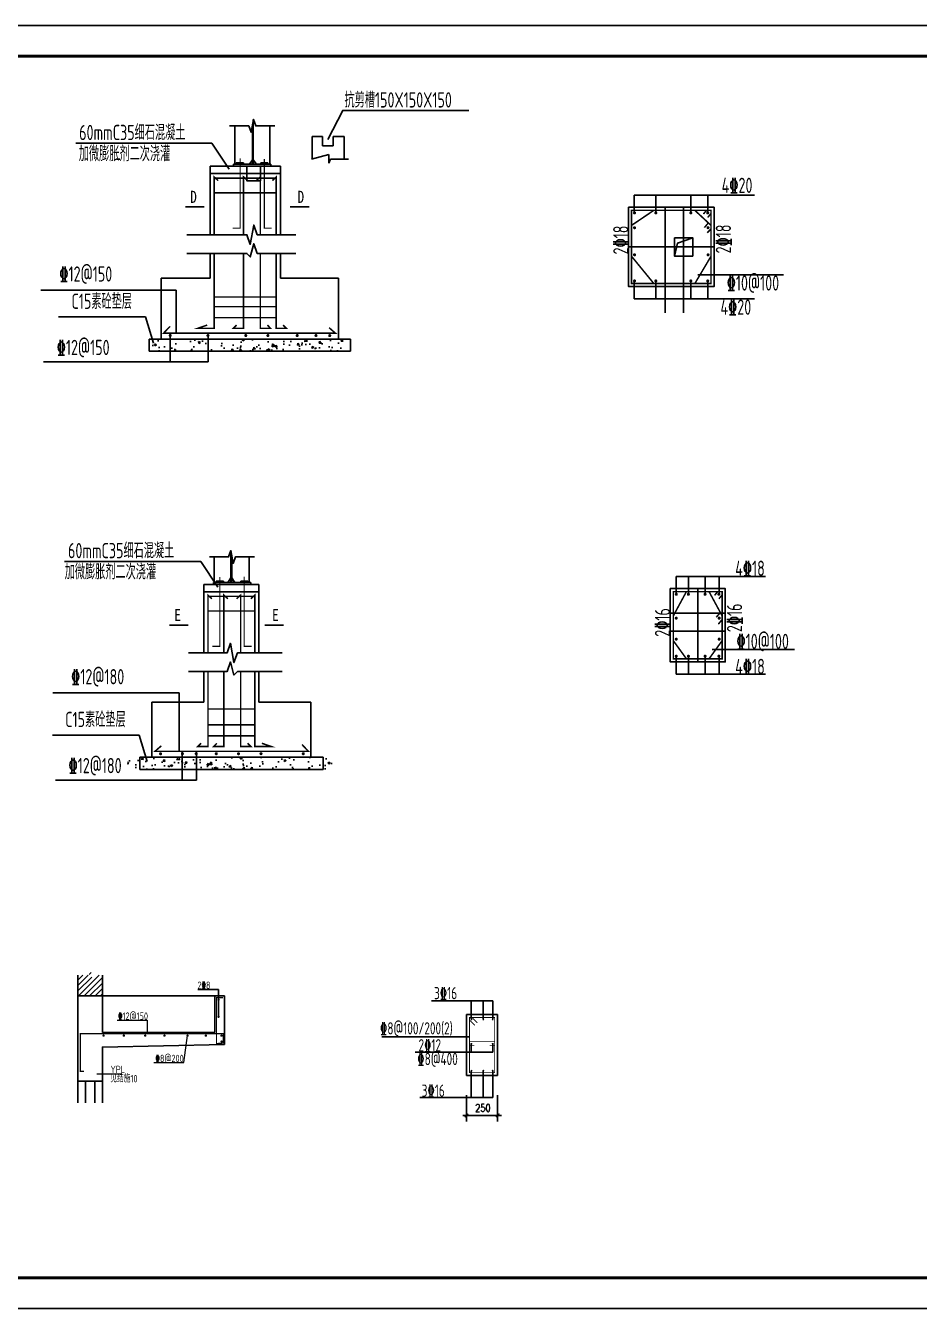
# Model space of a CAD drawing. Extents: x 32461 to 372567, y -698896 to 182569.
# Drawn here: x 236476 to 243790, y -12207 to -1707 of the extents above; entities that cross this region are included whole.
import ezdxf
from ezdxf.enums import TextEntityAlignment as Align

# ---------------------------------------------------------------- set-up
doc = ezdxf.new("R2010")
doc.units = 0
doc.header["$LTSCALE"] = 1000
doc.header["$MEASUREMENT"] = 0
for name, pattern in [('2', [5, 1.5, -1, 1.5, -1]), ('30', [0]), ('DOTE', [2.42, 2, -0.2, 0.02, -0.2])]:
    doc.linetypes.add(name, pattern=pattern)
doc.layers.get('0').update_dxf_attribs({"linetype": 'CONTINUOUS'})
for name, color, linetype in [('2', 253, 'CONTINUOUS'), ('3T_BAR', 7, 'CONTINUOUS'), ('3T_WOOD', 21, 'CONTINUOUS'), ('510', 253, 'CONTINUOUS'), ('AXIS', 3, 'CONTINUOUS'), ('BOLT', 2, 'CONTINUOUS'), ('DIM', 3, 'CONTINUOUS'), ('DIM_SYMB', 3, 'CONTINUOUS'), ('DOTE', 252, 'CONTINUOUS'), ('killer_tk3.0000', 1, 'CONTINUOUS'), ('PUB_DIM', 3, 'CONTINUOUS'), ('PUB_HATCH', 8, 'CONTINUOUS'), ('PUB_TEXT', 7, 'CONTINUOUS'), ('PUB_TITLE', 4, 'CONTINUOUS'), ('REIN', 1, 'CONTINUOUS'), ('S_BEAMDIMMASS', 2, 'CONTINUOUS'), ('TEXT', 7, 'CONTINUOUS'), ('基础', 2, 'CONTINUOUS'), ('柱', 2, 'CONTINUOUS')]:
    doc.layers.add(name, color=color, linetype=linetype)
doc.layers.add('柱构件', color=7, linetype='CONTINUOUS', lineweight=25, true_color=0xffff94)
doc.layers.add('砖墙', color=6, linetype='CONTINUOUS', lineweight=25)
doc.styles.add('-楷体_GB2312', font='', dxfattribs={"width": 0.8})
doc.styles.add('DIM_FONT', font='SIMPLEX.shx', dxfattribs={"width": 0.8, "bigfont": 'bigfont.shx'})
doc.styles.add('TSSD_REIN', font='atssdeng.shx', dxfattribs={"width": 0.7, "bigfont": 'atssdchn.shx'})
doc.styles.get('-楷体_GB2312').set_extended_font_data('SimSun')

msp = doc.modelspace()

# ---------------------------------------------------------------- hatches: boundary and pattern name
at = {"layer": 'PUB_HATCH'}
h = msp.add_hatch(dxfattribs=at)
h.set_pattern_fill('混凝土', color=256, scale=25, style=0)
h.set_pattern_definition([(130, (659210.06, 15261.6), (-179.315046, -15.688034), [18.75, -206.25]), (185, (659210.06, 15261.6), (34.68783, 188.04803), [15, -165]), (79.5486, (659195.12, 15260.3), (-144.627345, 172.359886), [15.93505, -175.28553]), (133.8158, (659210.06, 15311.6), (-266.81026, -41.37975), [28.125, -309.375]), (83.3644, (659187.83, 15308.15), (-233.66568, 243.52947), [23.90257, -262.92825]), (188.8158, (659210.06, 15311.6), (-233.66549, 243.52965), [22.5, -247.5]), (159, (659185.06, 15299.1), (-149.226763, -100.654723), [18.75, -206.25]), (214, (659185.06, 15299.1), (-60.82883, 181.28751), [15, -165]), (108.5486, (659172.63, 15290.71), (-210.05566, 80.632624), [15.93505, -175.28553]), (142.5, (659210.06, 15261.6), (-3.039964, 83.223463), [0, -163, 0, -167.5, 0, -165.625]), (172.5, (659210.06, 15261.6), (-65.767384, 98.602928), [0, -95.5, 0, -159.25, 0, -63.125]), (212.5, (659265.81, 15261.6), (-133.455609, -5.638718), [0, -62.5, 0, -195, 0, -258.75]), (222.5, (659290.81, 15261.6), (-145.796542, 25.026246), [0, -81.25, 0, -129.5, 0, -183.75])])
h.paths.add_polyline_path([(239085.4, -4372.6), (239085.4, -4272.6), (237485.4, -4272.6), (237485.4, -4372.6)])
h = msp.add_hatch(dxfattribs=at)
h.set_pattern_fill('混凝土', color=256, scale=25, style=0)
h.set_pattern_definition([(50, (-182715.24, 11838.49), (179.315046, -15.688034), [18.75, -206.25]), (355, (-182715.24, 11838.49), (-34.68783, 188.04803), [15, -165]), (100.4514, (-182700.3, 11837.18), (144.627345, 172.359886), [15.93505, -175.28553]), (46.1842, (-182715.24, 11888.5), (266.81026, -41.37975), [28.125, -309.375]), (96.6356, (-182693, 11885.04), (233.66568, 243.52947), [23.90257, -262.92825]), (351.1842, (-182715.24, 11888.5), (233.66549, 243.52965), [22.5, -247.5]), (21, (-182690.24, 11875.99), (149.226763, -100.654723), [18.75, -206.25]), (326, (-182690.24, 11875.99), (60.82883, 181.28751), [15, -165]), (71.4514, (-182677.8, 11867.6), (210.05566, 80.632624), [15.93505, -175.28553]), (37.5, (-182715.236, 11838.49), (3.039964, 83.223463), [0, -163, 0, -167.5, 0, -165.625]), (7.5, (-182715.24, 11838.49), (65.767384, 98.602928), [0, -95.5, 0, -159.25, 0, -63.125]), (327.5, (-182770.986, 11838.49), (133.455609, -5.638718), [0, -62.5, 0, -195, 0, -258.75]), (317.5, (-182795.99, 11838.49), (145.796542, 25.026246), [0, -81.25, 0, -129.5, 0, -183.75])])
h.paths.add_polyline_path([(239009.4, -7795.8), (239009.4, -7695.8), (237309.4, -7695.8), (237309.4, -7795.8)])
h = msp.add_hatch(dxfattribs=at)
h.set_pattern_fill('ANSI31', color=256, scale=20, style=0)
h.set_pattern_definition([(45, (510.748, 7825.186), (-22.4506403, 22.4506403), [])])
h.paths.add_polyline_path([(236903.5, -9647.9), (237103.5, -9647.9), (237103.5, -9479.4), (237037.2, -9479.4), (237022.3, -9521.4), (237007.5, -9437.4), (236992.2, -9479.4), (236903.5, -9479.4)])

# ---------------------------------------------------------------- linework, layer by layer
for p, q in [((238819.6, -2615.4), (238906.5, -2615.4)), ((238819.6, -2799.8), (238819.6, -2615.4)), ((238991.7, -2615.4), (239082.5, -2615.4)), ((239082.5, -2800.1), (239082.5, -2615.4)), ((240338.7, -9801.7), (240083.7, -9801.7)), ((240083.7, -10301.7), (240083.7, -9801.7)), ((240338.7, -10301.7), (240338.7, -9801.7)), ((240114.3, -10627.5), (240053.1, -10627.5)), ((240114.3, -10627.5), (240053.1, -10627.5)), ((240308.1, -10627.5), (240369.3, -10627.5)), ((240308.1, -10627.5), (240369.3, -10627.5))]:
    msp.add_line(p, q)
at = {"color": 0}
msp.add_line((240083.7, -10301.7), (240338.7, -10301.7), dxfattribs=at)
msp.add_lwpolyline([(238991.7, -2615.4), (238991.7, -2689.4), (238906.5, -2689.4), (238906.5, -2615.4)])
at = {"color": 1}
for points, const_width in [([(238090.3, -9663.6), (238037.5, -9663.6), (238037.5, -10039.3), (238094, -10035.9), (238094, -9958.5), (236923.4, -9958.5), (236923.4, -10265.9), (236954.2, -10265.9)], 10), ([(240314.2, -10277.2), (240108.2, -10277.2), (240108.2, -9826.2), (240314.2, -9826.2), (240314.2, -10277.2)], 7.14), ([(240151.5, -9889.9), (240108.2, -9846.6)], 7.14), ([(240171.9, -9869.5), (240128.6, -9826.2)], 7.14), ([(240149, -10056.9), (240108.2, -10056.9), (240108.2, -10023.6), (240314.2, -10023.6), (240314.2, -10056.9)], 7.14), ([(240314.2, -10056.9), (240273.4, -10056.9)], 7.14)]:
    msp.add_lwpolyline(points, dxfattribs=dict(at, const_width=const_width))
at = {"color": 1, "const_width": 9.56}
for points in [[(238049.8, -9680.3, 1), (238059.5, -9680.3, 1)], [(238049.8, -9820, 1), (238059.5, -9820, 1)], [(237108.9, -9974.3, 1), (237118.6, -9974.3, 1)], [(237274.3, -9974.3, 1), (237284, -9974.3, 1)], [(237449.6, -9974.3, 1), (237459.3, -9974.3, 1)], [(237606.7, -9974.3, 1), (237616.4, -9974.3, 1)], [(237796.3, -9974.3, 1), (237806, -9974.3, 1)], [(237945.8, -9974.3, 1), (237955.5, -9974.3, 1)], [(238084, -9974.3, 0.9305019), (238073.7, -9974.3, 0.9305019)], [(238074.8, -10023.2, 1), (238084.4, -10023.2, 1)]]:
    msp.add_lwpolyline(points, format="xyb", close=True, dxfattribs=at)
at = {"color": 1, "const_width": 7.14}
for points in [[(240121, -9842.7, -1), (240128.2, -9842.7, -1), (240121, -9842.7)], [(240218.1, -9842.7, -1), (240225.2, -9842.7, -1), (240218.1, -9842.7)], [(240294.4, -9842.7, -1), (240301.6, -9842.7, -1), (240294.4, -9842.7)], [(240121, -10040.7, -1), (240128.2, -10040.7, -1), (240121, -10040.7)], [(240294.4, -10040.7, -1), (240301.6, -10040.7, -1), (240294.4, -10040.7, -1)], [(240121, -10261.1, -1), (240128.2, -10261.1, -1), (240121, -10261.1)], [(240218.1, -10261.1, -1), (240225.2, -10261.1, -1), (240218.1, -10261.1)], [(240294.4, -10261.1, -1), (240301.6, -10261.1, -1), (240294.4, -10261.1, -1)]]:
    msp.add_lwpolyline(points, format="xyb", dxfattribs=at)
at = {"const_width": 10.2}
for points in [[(240098, -10613.2), (240069.4, -10641.8)], [(240098, -10613.2), (240069.4, -10641.8)], [(240324.4, -10641.8), (240353, -10613.2)], [(240324.4, -10641.8), (240353, -10613.2)]]:
    msp.add_lwpolyline(points, dxfattribs=at)
at = {"layer": '2'}
for points in [[(238231, -2793.4, 8.75, 8.75, 0), (238231, -3364.8, 8.75, 8.75, 0), (238231, -2793.4, 8.75, 8.75, 0), (238231, -3364.8, 10, 10, 0), (238170.3, -3364.8, 0, 0, 0)], [(238429.4, -2797.1, 8.75, 8.75, 0), (238429.4, -3364.8, 8.75, 8.75, 0), (238429.4, -2797.1, 8.75, 8.75, 0), (238429.4, -3364.8, 10, 10, 0), (238490.1, -3364.8, 0, 0, 0)], [(238065.5, -6220.3, 8.75, 8.75, 0), (238065.5, -6787.9, 8.75, 8.75, 0), (238065.5, -6220.3, 8.75, 8.75, 0), (238065.5, -6787.9, 10, 10, 0), (238004.7, -6787.9, 0, 0, 0)], [(238263.8, -6216.6, 8.75, 8.75, 0), (238263.8, -6787.9, 8.75, 8.75, 0), (238263.8, -6216.6, 8.75, 8.75, 0), (238263.8, -6787.9, 10, 10, 0), (238324.5, -6787.9, 0, 0, 0)]]:
    msp.add_lwpolyline(points, format="xyseb", dxfattribs=at)
at = {"layer": '3T_BAR'}
for p, q in [((238054.6, -9595.7), (237885.2, -9595.7)), ((238054.6, -9820), (238054.6, -9595.7))]:
    msp.add_line(p, q, dxfattribs=at)
at = {"layer": '3T_WOOD'}
msp.add_line((236903.5, -10347.9), (237103.5, -10347.9), dxfattribs=at)
at = {"layer": '510'}
msp.add_line((238023.5, -9647.9), (237103.5, -9647.9), dxfattribs=at)
at = {"layer": 'AXIS'}
for p, q in [((238000.8, -2669.7), (236885.5, -2669.7)), ((238141.2, -2880.8), (238000.8, -2669.7)), ((241457.4, -3093.4), (242440.4, -3093.4)), ((241457.4, -3240), (241457.4, -3093.4)), ((241634, -3240), (241634, -3093.4)), ((241920.2, -3240), (241920.2, -3093.4)), ((242059.6, -3240), (242059.6, -3093.4)), ((241975.8, -3746.1), (242677, -3746.1)), ((237708.5, -3872.6), (236598.7, -3872.6)), ((237708.5, -4223.7), (237708.5, -3872.6)), ((241457.4, -3796.7), (241457.4, -3943.3)), ((241634, -3796.7), (241634, -3943.3)), ((241920.2, -3796.7), (241920.2, -3943.3)), ((242059.6, -3796.7), (242059.6, -3943.3)), ((241457.4, -3943.3), (242440.4, -3943.3)), ((236745.7, -4091.1), (237457.1, -4091.1)), ((237457.1, -4091.1), (237522.8, -4306.9)), ((237659.4, -4228.4), (237659.4, -4459.5)), ((237968.5, -4246.7), (237968.5, -4459.5)), ((237968.5, -4459.5), (236622.7, -4459.5)), ((237909.5, -6092.8), (236794.1, -6092.8)), ((238049.9, -6303.9), (237909.5, -6092.8)), ((241798.9, -6214.8), (242531.9, -6214.8)), ((241798.9, -6361.5), (241798.9, -6214.8)), ((241900.4, -6361.5), (241900.4, -6214.8)), ((242036.6, -6361.5), (242036.6, -6214.8)), ((242151.1, -6361.5), (242151.1, -6214.8)), ((242095.6, -6813.6), (242768.5, -6813.6)), ((241798.9, -6868.1), (241798.9, -7014.8)), ((241900.4, -6868.1), (241900.4, -7014.8)), ((242036.6, -6868.1), (242036.6, -7014.8)), ((242151.1, -6868.1), (242151.1, -7014.8)), ((241798.9, -7014.8), (242531.9, -7014.8)), ((237731.5, -7169.1), (236697.1, -7169.1)), ((237731.5, -7646.8), (237731.5, -7169.1)), ((236694.2, -7514.2), (237405.6, -7514.2)), ((237405.6, -7514.2), (237471.3, -7730)), ((237757.9, -7651.5), (237757.9, -7882.6)), ((237874, -7651.5), (237874, -7882.6)), ((237874, -7882.6), (236721.1, -7882.6)), ((240083.7, -10461.3), (240083.7, -10678.5)), ((240083.7, -10461.3), (240083.7, -10678.5)), ((240338.7, -10461.3), (240338.7, -10678.5)), ((240338.7, -10461.3), (240338.7, -10678.5)), ((240083.9, -10627.5), (240338.5, -10627.5)), ((240083.9, -10627.5), (240084.1, -10627.5)), ((240338.5, -10627.5), (240338.3, -10627.5))]:
    msp.add_line(p, q, dxfattribs=at)
msp.add_lwpolyline([(238948.7, -2639.5), (239070.7, -2400.2), (240102.6, -2400.2)], dxfattribs=at)
at = {"layer": 'AXIS', "const_width": 12.5}
for points in [[(237938.6, -3190.7), (237781.9, -3190.7)], [(238639.9, -3190.7), (238796.6, -3190.7)], [(237807.7, -6613.8), (237650.9, -6613.8)], [(238431.2, -6613.8), (238587.9, -6613.8)]]:
    msp.add_lwpolyline(points, dxfattribs=at)
at = {"layer": 'BOLT'}
for p, q in [((236965, -10347.9), (236965, -10523.5)), ((237042, -10347.9), (237042, -10523.5))]:
    msp.add_line(p, q, dxfattribs=at)
at = {"layer": 'DIM'}
for p, q in [((240298, -9689.5), (239796.7, -9689.5)), ((240122.9, -9837.8), (240122.9, -9689.5)), ((240221.5, -9837.8), (240221.5, -9689.5)), ((240298, -9837.8), (240298, -9689.5)), ((240108.2, -9982.9), (239389.5, -9982.9)), ((240122.9, -10037.6), (240122.9, -10109.7)), ((240298, -10037.1), (240298, -10109.7)), ((240298, -10109.7), (239663.5, -10109.7)), ((240122.9, -10265.6), (240122.9, -10480.9)), ((240221.5, -10265.6), (240221.5, -10480.9)), ((240298, -10265.6), (240298, -10480.9)), ((240298, -10480.9), (239702.4, -10480.9))]:
    msp.add_line(p, q, dxfattribs=at)
at = {"layer": 'DIM_SYMB'}
for points in [[(238687.6, -3418.5), (238370.8, -3418.5), (238342.2, -3339.8), (238314.4, -3497.3), (238286.4, -3418.5), (237794.6, -3418.5)], [(238687.6, -3570.9), (238370.8, -3570.9), (238342.2, -3492.1), (238314.4, -3599.6), (238286.4, -3570.9), (237794.6, -3570.9)], [(237807.2, -6841.7), (238124, -6841.7), (238152.7, -6762.9), (238180.4, -6920.4), (238208.4, -6841.7), (238575.2, -6841.7)], [(237807.2, -6994), (238124, -6994), (238152.7, -6915.2), (238180.4, -7022.7), (238208.4, -6994), (238575.2, -6994)]]:
    msp.add_lwpolyline(points, dxfattribs=at)
at = {"layer": 'DOTE', "color": 251, "linetype": 'DOTE'}
for p, q in [((241709.9, -4058.4), (241709.9, -3193.3)), ((241859.9, -4058.4), (241859.9, -3193.3)), ((241409.9, -3518.3), (242109.9, -3518.3)), ((241976.3, -6914.8), (241976.3, -6314.8)), ((241751.3, -6514.8), (242201.3, -6514.8)), ((241751.3, -6664.8), (242201.3, -6664.8))]:
    msp.add_line(p, q, dxfattribs=at)
at = {"layer": 'killer_tk3.0000', "color": 3, "linetype": '30', "ltscale": 0.02}
for p, q in [((237246.4, -2799.8), (237219.9, -2799.8)), ((238815.2, -2799.8), (238957.3, -2760.4)), ((238957.3, -2760.4), (238957.3, -2832.4)), ((238957.3, -2832.4), (238971.3, -2800.1)), ((238971.3, -2800.1), (239116.7, -2800.1))]:
    msp.add_line(p, q, dxfattribs=at)
at = {"layer": 'PUB_DIM'}
for p, q in [((238560.4, -2858.3), (237997.7, -2858.3)), ((237934.4, -6281.4), (238372.2, -6281.4))]:
    msp.add_line(p, q, dxfattribs=at)
for points in [[(238515.2, -2527.1), (238358.4, -2527.1), (238339.3, -2474.6), (238320.7, -2579.6), (238302.1, -2527.1), (238145.2, -2527.1)], [(237979.6, -6056.2), (238136.5, -6056.2), (238155.6, -6003.7), (238174.1, -6108.7), (238192.7, -6056.2), (238349.6, -6056.2)]]:
    msp.add_lwpolyline(points, dxfattribs=at)
msp.add_lwpolyline([(238396.6, -2978.3), (238286.6, -2978.3), (238286.6, -2858.3), (238396.6, -2858.3)], close=True, dxfattribs=at)
at = {"layer": 'PUB_TEXT'}
msp.add_lwpolyline([(241784.9, -3443.3), (241934.9, -3443.3), (241934.9, -3593.3), (241784.9, -3593.3)], close=True, dxfattribs=at)
msp.add_lwpolyline([(241784.9, -3593.3), (241809.8, -3488.4), (241934.9, -3443.3)], dxfattribs=at)
at = {"layer": 'PUB_TITLE'}
msp.add_lwpolyline([(231499.9, -12206.8), (250074.9, -12206.8), (250074.9, -1706.8), (231499.9, -1706.8)], close=True, dxfattribs=at)
at = {"layer": 'PUB_TITLE', "const_width": 25}
msp.add_lwpolyline([(232124.9, -11956.8), (249824.9, -11956.8), (249824.9, -1956.8), (232124.9, -1956.8)], close=True, dxfattribs=at)
at = {"layer": 'REIN', "const_width": 12.5}
for points in [[(238018.1, -3418.5), (238018.1, -2945.2), (238051.3, -2975.1)], [(238259.3, -3418.5), (238259.3, -2945.2), (238292.6, -2975.1)], [(238396.9, -3418.5), (238396.9, -2945.2), (238363.7, -2975.1)], [(238526.3, -3418.5), (238526.3, -2946.5), (238494.6, -2975.1)], [(238526.3, -2955), (238018.1, -2955)], [(238526.3, -3075.6), (238018.1, -3075.6)], [(241617.3, -3218.3), (241434.9, -3341.7)], [(241952.5, -3218.3), (242084.9, -3341.7)], [(242049.9, -3216.5), (242022.8, -3249.1)], [(242085.3, -3244.3), (242058.2, -3277)], [(242063.2, -3321.3), (242030.8, -3360.2)], [(242086, -3370.5), (242054.7, -3402)], [(237961.2, -4157.9), (237884.7, -4184.5), (238018.1, -4184.5), (238018.1, -3570.9)], [(238202.5, -4157.9), (238176, -4184.5), (238259.3, -4184.5), (238259.3, -3570.9)], [(238453.8, -4157.9), (238480.3, -4184.5), (238396.9, -4184.5), (238396.9, -3570.9)], [(238583.1, -4157.9), (238609.6, -4184.5), (238526.3, -4184.5), (238526.3, -3570.9)], [(241617.3, -3818.3), (241434.9, -3595)], [(241952.5, -3818.3), (242084.9, -3595)], [(238526.3, -3927.5), (238018.1, -3927.5)], [(238526.3, -4007.5), (238018.1, -4007.5)], [(238526.3, -4097.3), (238018.1, -4097.3)], [(237657.4, -4168.4), (237605.3, -4223.7), (239010.4, -4223.7), (238958.8, -4179)], [(237968.5, -6841.7), (237968.5, -6369.6), (238000.2, -6398.2)], [(237968.5, -6378.1), (238351.8, -6378.1)], [(238097.9, -6841.7), (238097.9, -6368.3), (238131.1, -6398.2)], [(238235.5, -6841.7), (238235.5, -6368.3), (238202.3, -6398.2)], [(238351.8, -6841.7), (238351.8, -6368.3), (238318.6, -6398.2)], [(241883.7, -6339.8), (241776.3, -6538.2)], [(242068.9, -6339.8), (242176.3, -6538.2)], [(242141.4, -6337.9), (242114.3, -6370.6)], [(242176.8, -6365.8), (242149.7, -6398.4)], [(237968.5, -6498.7), (238351.8, -6498.7)], [(242160.3, -6511), (242127.9, -6549.9)], [(242177.5, -6566.9), (242145.1, -6605.8)], [(241883.7, -6889.8), (241776.3, -6741.4)], [(242068.9, -6889.8), (242176.3, -6741.4)], [(237911.7, -7581.1), (237885.2, -7607.6), (237968.5, -7607.6), (237968.5, -6994)], [(238041.1, -7581.1), (238014.5, -7607.6), (238097.9, -7607.6), (238097.9, -6994)], [(238292.3, -7581.1), (238318.8, -7607.6), (238235.5, -7607.6), (238235.5, -6994)], [(238408.6, -7581.1), (238485.1, -7607.6), (238351.8, -7607.6), (238351.8, -6994)], [(237968.5, -7300.6), (238351.8, -7300.6)], [(237968.5, -7430.6), (238351.8, -7430.6)], [(237968.5, -7520.4), (238351.8, -7520.4)], [(238737.4, -7591.5), (238789.5, -7646.8), (237534.4, -7646.8), (237586.1, -7602.1)]]:
    msp.add_lwpolyline(points, dxfattribs=at)
for points in [[(241434.9, -3218.3), (242084.9, -3218.3), (242084.9, -3818.3), (241434.9, -3818.3)], [(241776.3, -6339.8), (242176.3, -6339.8), (242176.3, -6889.8), (241776.3, -6889.8)]]:
    msp.add_lwpolyline(points, close=True, dxfattribs=at)
for points in [[(241465.4, -3240, 1), (241452.9, -3240, 1)], [(241639.5, -3240, 1), (241627, -3240, 1)], [(241926, -3240, 1), (241913.5, -3240, 1)], [(242064.3, -3240, 1), (242051.8, -3240, 1)], [(241465.4, -3360.8, 1), (241452.9, -3360.8, 1)], [(242054.3, -3360.8, -1), (242066.8, -3360.8, -1)], [(241465.4, -3582.6, 1), (241452.9, -3582.6, 1)], [(242054.3, -3582.6, -1), (242066.8, -3582.6, -1)], [(241465.4, -3796.6, -1), (241452.9, -3796.6, -1)], [(241639.5, -3796.6, -1), (241627, -3796.6, -1)], [(241926, -3796.6, -1), (241913.5, -3796.6, -1)], [(242064.3, -3796.6, -1), (242051.8, -3796.6, -1)], [(237665.7, -4243.5, -1), (237653.2, -4243.5, -1)], [(237974.2, -4243.5, -1), (237961.7, -4243.5, -1)], [(238283.4, -4243.5, -1), (238270.9, -4243.5, -1)], [(238465.2, -4243.5, -1), (238452.7, -4243.5, -1)], [(238704.6, -4243.5, -1), (238692.1, -4243.5, -1)], [(238858.2, -4243.5, -1), (238845.7, -4243.5, -1)], [(238970.7, -4244.2, -1), (238958.2, -4244.2, -1)], [(241806.9, -6361.5, 1), (241794.4, -6361.5, 1)], [(241906, -6361.5, 1), (241893.5, -6361.5, 1)], [(242042.5, -6361.5, 1), (242030, -6361.5, 1)], [(242155.8, -6361.5, 1), (242143.3, -6361.5, 1)], [(241806.9, -6557.2, 1), (241794.4, -6557.2, 1)], [(242145.8, -6557.2, -1), (242158.3, -6557.2, -1)], [(241806.9, -6729, 1), (241794.4, -6729, 1)], [(242145.8, -6729, -1), (242158.3, -6729, -1)], [(241806.9, -6868.1, -1), (241794.4, -6868.1, -1)], [(241906, -6868.1, -1), (241893.5, -6868.1, -1)], [(242042.5, -6868.1, -1), (242030, -6868.1, -1)], [(242155.8, -6868.1, -1), (242143.3, -6868.1, -1)], [(237574.1, -7667.4, 1), (237586.6, -7667.4, 1)], [(237752.4, -7666.7, 1), (237764.9, -7666.7, 1)], [(237865.5, -7666.7, 1), (237878, -7666.7, 1)], [(238029.6, -7666.7, 1), (238042.1, -7666.7, 1)], [(238211.5, -7666.7, 1), (238224, -7666.7, 1)], [(238395.7, -7666.7, 1), (238408.2, -7666.7, 1)], [(238741.8, -7666.7, 1), (238754.3, -7666.7, 1)]]:
    msp.add_lwpolyline(points, format="xyb", close=True, dxfattribs=at)
at = {"layer": 'TEXT', "lineweight": 9}
for points in [[(237225.2, -9848.4), (237471.3, -9848.4), (237471.3, -9958.5)], [(237524.9, -10194.5), (237771, -10194.5), (237801.2, -9974.3)], [(237057.5, -10285.8), (237260.4, -10285.8), (237260.4, -10285.8)]]:
    msp.add_lwpolyline(points, dxfattribs=at)
at = {"layer": '基础'}
for p, q in [((238470.9, -2858.3), (237985.4, -2858.3)), ((237985.4, -3418.5), (237985.4, -2858.3)), ((238560.4, -2918.3), (237985.4, -2918.3)), ((238560.4, -3418.5), (238560.4, -2858.3)), ((237985.4, -3772.6), (237985.4, -3570.9)), ((238560.4, -3772.6), (238560.4, -3570.9)), ((237585.4, -4272.6), (237585.4, -3772.6)), ((237585.4, -3772.6), (237885.4, -3772.6)), ((237885.4, -3772.6), (237985.4, -3772.6)), ((238560.4, -3772.6), (238610.4, -3772.6)), ((239035.4, -3772.6), (238610.4, -3772.6)), ((239035.4, -3772.6), (239035.4, -4272.6)), ((237485.4, -4372.6), (237485.4, -4272.6)), ((239135.4, -4272.6), (237485.4, -4272.6)), ((239135.4, -4272.6), (239135.4, -4372.6)), ((239135.4, -4372.6), (237485.4, -4372.6)), ((237934.4, -6841.7), (237934.4, -6281.4)), ((238023.9, -6281.4), (238384.4, -6281.4)), ((238384.4, -6841.7), (238384.4, -6281.4)), ((237934.4, -6341.4), (238384.4, -6341.4)), ((237934.4, -7245.8), (237934.4, -6994)), ((238384.4, -7245.8), (238384.4, -6994)), ((237509.4, -7245.8), (237509.4, -7695.8)), ((237509.4, -7245.8), (237884.4, -7245.8)), ((237934.4, -7245.8), (237884.4, -7245.8)), ((238484.4, -7245.8), (238384.4, -7245.8)), ((238809.4, -7245.8), (238484.4, -7245.8)), ((238809.4, -7695.8), (238809.4, -7245.8)), ((237409.4, -7695.8), (237409.4, -7795.8)), ((237409.4, -7695.8), (238909.4, -7695.8)), ((238909.4, -7795.8), (238909.4, -7695.8)), ((237409.4, -7795.8), (238909.4, -7795.8))]:
    msp.add_line(p, q, dxfattribs=at)
at = {"layer": '柱'}
for points in [[(241409.9, -3193.3), (242109.9, -3193.3), (242109.9, -3843.3), (241409.9, -3843.3)], [(241751.3, -6314.8), (242201.3, -6314.8), (242201.3, -6914.8), (241751.3, -6914.8)]]:
    msp.add_lwpolyline(points, close=True, dxfattribs=at)
at = {"layer": '柱构件', "color": 2, "linetype": '2'}
for p, q in [((238332.1, -2841.7), (238332.1, -2515)), ((238338.8, -2841.7), (238338.8, -2477.1)), ((238156, -6264.8), (238156, -6006.2)), ((238162.7, -6264.8), (238162.7, -6044))]:
    msp.add_line(p, q, dxfattribs=at)
at = {"layer": '柱构件'}
for p, q in [((238188.7, -2841.7), (238188.7, -2527.1)), ((238475.1, -2841.7), (238475.1, -2527.1)), ((238264, -2841.7), (238455.7, -2841.7)), ((238019.7, -6264.8), (238019.7, -6056.2)), ((238306.2, -6264.8), (238306.2, -6056.2)), ((238230.8, -6264.8), (238039.1, -6264.8))]:
    msp.add_line(p, q, dxfattribs=at)
at = {"layer": '柱构件', "color": 3}
for p, q in [((238199.5, -2841.7), (238199.5, -2830)), ((238199.5, -2830), (238257.8, -2830)), ((238257.8, -2830), (238257.8, -2841.7)), ((238400.8, -2830), (238459.1, -2830)), ((238400.8, -2841.7), (238400.8, -2830)), ((238459.1, -2830), (238459.1, -2841.7)), ((238177, -2841.7), (238481.6, -2841.7)), ((238177, -2858.3), (238177, -2841.7)), ((238481.6, -2858.3), (238481.6, -2841.7)), ((238317.8, -6264.8), (238013.2, -6264.8)), ((238013.2, -6281.4), (238013.2, -6264.8)), ((238094, -6253.1), (238035.7, -6253.1)), ((238035.7, -6253.1), (238035.7, -6264.8)), ((238094, -6264.8), (238094, -6253.1)), ((238237, -6253.1), (238237, -6264.8)), ((238295.3, -6253.1), (238237, -6253.1)), ((238295.3, -6264.8), (238295.3, -6253.1)), ((238317.8, -6281.4), (238317.8, -6264.8))]:
    msp.add_line(p, q, dxfattribs=at)
at = {"layer": '柱构件', "color": 3, "linetype": '2'}
for p, q in [((238307.1, -2841.7), (238332.1, -2804.2)), ((238340.5, -2804.2), (238330.5, -2804.2)), ((238363.8, -2841.7), (238338.8, -2804.2)), ((238131, -6264.8), (238156, -6227.3)), ((238154.3, -6227.3), (238164.3, -6227.3)), ((238187.7, -6264.8), (238162.7, -6227.3))]:
    msp.add_line(p, q, dxfattribs=at)
at = {"layer": '砖墙'}
msp.add_line((237103.5, -9647.9), (236903.5, -9647.9), dxfattribs=at)
for points in [[(236903.5, -10523.5), (236903.5, -9479.4)], [(237103.5, -9947.9), (237103.5, -9479.4)], [(237103.5, -9947.9), (238023.5, -9947.9), (238023.5, -9647.9), (238103.5, -9647.9)], [(238103.5, -10047.9), (238103.5, -9647.9)], [(237103.5, -10523.5), (237103.5, -10067.9), (238103.5, -10047.9)]]:
    msp.add_lwpolyline(points, dxfattribs=at)

# ---------------------------------------------------------------- texts
at = {"layer": 'AXIS', "color": 7, "style": 'DIM_FONT', "width": 0.8}
msp.add_text('250', height=61.2, dxfattribs=at).set_placement((240155.1, -10596.9))
at = {"layer": 'PUB_TEXT', "style": '-楷体_GB2312', "width": 0.8}
for s, p in [('D', (237822.4, -3158.2)), ('D', (238700.5, -3158.2)), ('E', (237692.4, -6581.4)), ('E', (238492.8, -6581.4))]:
    msp.add_text(s, height=100, dxfattribs=at).set_placement(p)
at = {"layer": 'S_BEAMDIMMASS', "style": 'TSSD_REIN', "width": 0.7}
for s, height, p in [('抗剪槽150X150X150', 125, (239085, -2377.1)), ('60mmC35细石混凝土', 125, (236913.7, -2643.7)), ('加微膨胀剂二次浇灌', 125, (236910.8, -2817.2)), ('60mmC35细石混凝土', 125, (236822.4, -6066.8)), ('加微膨胀剂二次浇灌', 125, (236795.3, -6240.3)), ('3%%13216', 100, (239818.4, -9676.6)), ('%%1328@100/200(2)', 100, (239376.1, -9964.8)), ('2%%13212', 100, (239691.1, -10103.1)), ('%%1328@400', 100, (239681.1, -10215.6)), ('3%%13216', 100, (239717.2, -10474.8))]:
    msp.add_text(s, height=height, dxfattribs=at).set_placement(p)
for s, p in [('4%%13220', (242298.1, -3013.6)), ('%%13210@100', (242428.1, -3812.8)), ('4%%13220', (242288.2, -4011)), ('4%%13218', (242404.2, -6148.7)), ('%%13210@100', (242507.9, -6746.4)), ('4%%13218', (242404.2, -6952.2))]:
    msp.add_text(s, height=125, dxfattribs=at).set_placement(p, align=Align.MIDDLE)
for s, p in [('2%%13218', (241346.4, -3461.7)), ('2%%13218', (242185.9, -3453)), ('2%%13216', (241687.8, -6592)), ('2%%13216', (242277.4, -6554.4))]:
    msp.add_text(s, height=125, rotation=90, dxfattribs=at).set_placement(p, align=Align.MIDDLE)
for s, p in [('%%13212@150', (237184.3, -3839.7)), ('C15素砼垫层', (237345.9, -4063.2)), ('%%13212@150', (237162.8, -4440.9)), ('%%13212@180', (237282.7, -7136.3)), ('C15素砼垫层', (237294.4, -7486.3)), ('%%13212@180', (237261.3, -7864))]:
    msp.add_text(s, height=125, dxfattribs=at).set_placement(p, align=Align.BOTTOM_RIGHT)
at = {"layer": 'TEXT', "lineweight": 9, "style": 'TSSD_REIN', "width": 0.7}
for s, p in [('2%%1328', (237882.8, -9591.7)), ('%%13212@150', (237233, -9844.4)), ('%%1328@200', (237538.7, -10191.1)), ('YPL', (237169.8, -10281)), ('见结施10', (237169.8, -10356.7))]:
    msp.add_text(s, height=60, dxfattribs=at).set_placement(p)

doc.saveas('drawing.dxf')
